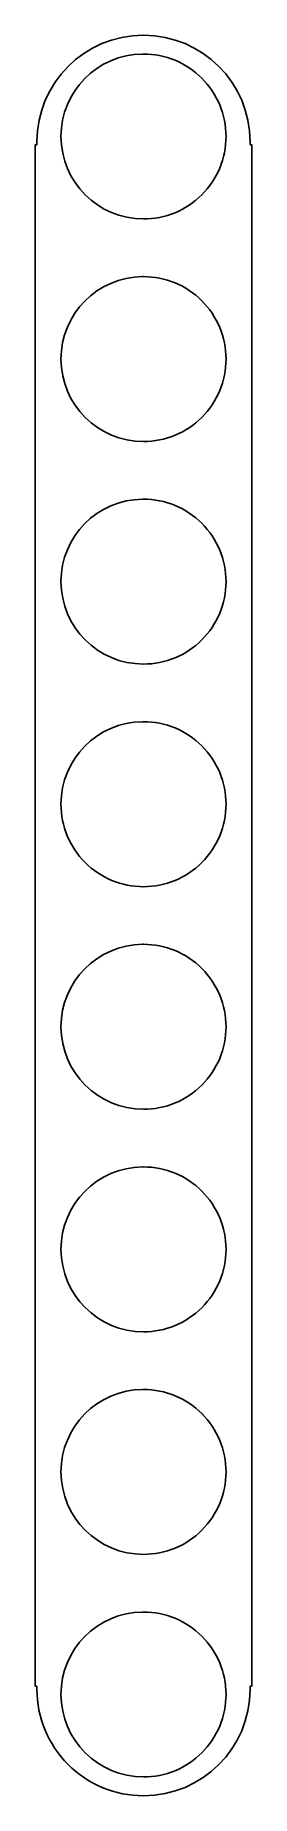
# Model space of a CAD drawing. Extents: x 0 to 2.5, y 0 to 20.1.
import ezdxf

# ---------------------------------------------------------------- set-up
doc = ezdxf.new("R2010")
doc.units = 0
doc.layers.add('Laag_1', color=7, linetype='CONTINUOUS')

msp = doc.modelspace()

# ---------------------------------------------------------------- linework, layer by layer
at = {"layer": 'Laag_1', "color": 7}
for points in [[(1.270158, 20.126435), (1.267512, 20.126435), (1.267573, 20.126435)], [(1.25982, 19.911461), (1.260349, 19.911461)], [(0.05422, 18.875863), (0.034587, 18.875863), (0.034587, 1.285162), (0.05422, 1.285162)], [(2.485577, 1.285162), (2.505209, 1.285162), (2.505209, 18.875863), (2.485577, 18.875863)], [(1.25982, 17.371558), (1.260349, 17.371558)], [(1.25982, 14.831655), (1.260349, 14.831655)], [(1.25982, 12.291752), (1.260349, 12.291752)], [(1.259291, 9.751849), (1.25982, 9.751849)], [(1.25982, 7.21143), (1.260349, 7.21143)], [(1.25982, 4.671527), (1.260349, 4.671527)]]:
    msp.add_lwpolyline(points, dxfattribs=at)
for points in [[(1.259844, 19.911461)], [(1.259844, 17.371558)], [(1.259844, 14.831655)], [(1.259844, 12.291752)], [(1.259299, 9.751849)], [(1.259844, 7.21143)], [(1.259844, 4.671527)], [(1.26036, 2.131624)]]:
    msp.add_lwpolyline(points, close=True, dxfattribs=at)
for points in [[(1.267573, 20.126435), (0.596859, 20.125225), (0.05376, 19.581201), (0.05369, 18.910486)], [(2.486106, 18.910486), (2.486035, 19.582007), (1.941678, 20.126364), (1.270158, 20.126435)], [(0.328633, 18.970431), (0.328636, 19.486324), (0.743979, 19.906046), (1.259844, 19.911461)], [(1.260349, 19.911461), (1.263454, 19.911476), (1.266558, 19.911476), (1.269663, 19.911461)], [(1.269663, 19.911461), (1.519324, 19.911582), (1.758802, 19.812494), (1.935388, 19.636005)], [(1.935388, 19.636005), (2.111974, 19.459516), (2.211193, 19.220092), (2.211209, 18.970431)], [(0.05369, 18.910486), (0.053702, 18.898943), (0.053879, 18.887401), (0.05422, 18.875863)], [(1.269663, 18.029401), (0.74996, 18.029433), (0.328665, 18.450727), (0.328633, 18.970431)], [(2.211209, 18.970431), (2.211193, 18.720769), (2.111974, 18.481345), (1.935388, 18.304857)], [(2.485577, 18.875863), (2.485918, 18.887401), (2.486094, 18.898943), (2.486106, 18.910486)], [(1.935388, 18.304857), (1.758802, 18.128368), (1.519324, 18.029279), (1.269663, 18.029401)], [(0.328633, 16.430528), (0.328636, 16.946421), (0.743979, 17.366143), (1.259844, 17.371558)], [(1.260349, 17.371558), (1.263454, 17.371573), (1.266558, 17.371573), (1.269663, 17.371558)], [(1.269663, 17.371558), (1.519324, 17.371679), (1.758802, 17.272591), (1.935388, 17.096102)], [(1.935388, 17.096102), (2.111974, 16.919613), (2.211193, 16.680189), (2.211209, 16.430528)], [(1.269663, 15.489498), (0.74996, 15.48953), (0.328665, 15.910824), (0.328633, 16.430528)], [(2.211209, 16.430528), (2.211193, 16.180866), (2.111974, 15.941442), (1.935388, 15.764954)], [(1.935388, 15.764954), (1.758802, 15.588465), (1.519324, 15.489376), (1.269663, 15.489498)], [(0.328633, 13.890625), (0.328636, 14.406518), (0.743979, 14.82624), (1.259844, 14.831655)], [(1.260349, 14.831655), (1.263454, 14.83167), (1.266558, 14.83167), (1.269663, 14.831655)], [(1.269663, 14.831655), (1.519324, 14.831776), (1.758802, 14.732688), (1.935388, 14.556199)], [(1.935388, 14.556199), (2.111974, 14.37971), (2.211193, 14.140286), (2.211209, 13.890625)], [(1.269663, 12.949595), (0.74996, 12.949627), (0.328665, 13.370922), (0.328633, 13.890625)], [(2.211209, 13.890625), (2.211193, 13.640963), (2.111974, 13.401539), (1.935388, 13.225051)], [(1.935388, 13.225051), (1.758802, 13.048562), (1.519324, 12.949473), (1.269663, 12.949595)], [(0.328633, 11.350722), (0.328636, 11.866615), (0.743979, 12.286337), (1.259844, 12.291752)], [(1.260349, 12.291752), (1.263454, 12.291767), (1.266558, 12.291767), (1.269663, 12.291752)], [(1.269663, 12.291752), (1.519324, 12.291873), (1.758802, 12.192785), (1.935388, 12.016296)], [(1.935388, 12.016296), (2.111974, 11.839807), (2.211193, 11.600383), (2.211209, 11.350722)], [(0.604089, 10.684997), (0.4276, 10.861582), (0.328511, 11.10106), (0.328633, 11.350722)], [(2.211209, 11.350722), (2.21133, 11.100971), (2.112171, 10.861415), (1.93557, 10.684814)], [(1.269663, 10.409176), (1.020001, 10.409191), (0.780578, 10.508411), (0.604089, 10.684997)], [(1.93557, 10.684814), (1.75897, 10.508214), (1.519414, 10.409054), (1.269663, 10.409176)], [(0.328606, 8.810303), (0.328324, 9.326197), (0.743436, 9.74615), (1.259299, 9.751849)], [(1.25982, 9.751849), (1.263092, 9.751866), (1.266364, 9.751866), (1.269636, 9.751849)], [(1.269636, 9.751849), (1.519387, 9.75197), (1.758944, 9.652811), (1.935544, 9.476211)], [(1.935544, 9.476211), (2.112144, 9.29961), (2.211304, 9.060054), (2.211182, 8.810303)], [(1.269636, 7.869273), (0.749933, 7.869305), (0.328639, 8.2906), (0.328606, 8.810303)], [(2.211182, 8.810303), (2.211167, 8.560642), (2.111947, 8.321218), (1.935361, 8.144729)], [(1.935361, 8.144729), (1.758776, 7.96824), (1.519298, 7.869151), (1.269636, 7.869273)], [(0.328633, 6.2704), (0.328636, 6.786293), (0.743979, 7.206015), (1.259844, 7.21143)], [(1.260349, 7.21143), (1.263454, 7.211445), (1.266558, 7.211445), (1.269663, 7.21143)], [(1.269663, 7.21143), (1.519324, 7.211551), (1.758802, 7.112463), (1.935388, 6.935974)], [(1.935388, 6.935974), (2.111974, 6.759485), (2.211193, 6.520061), (2.211209, 6.2704)], [(1.269663, 5.32937), (0.74996, 5.329402), (0.328665, 5.750697), (0.328633, 6.2704)], [(2.211209, 6.2704), (2.211193, 6.020739), (2.111974, 5.781315), (1.935388, 5.604826)], [(1.935388, 5.604826), (1.758802, 5.428337), (1.519324, 5.329249), (1.269663, 5.32937)], [(0.328633, 3.730497), (0.328636, 4.24639), (0.743979, 4.666112), (1.259844, 4.671527)], [(1.260349, 4.671527), (1.263454, 4.671542), (1.266558, 4.671542), (1.269663, 4.671527)], [(1.269663, 4.671527), (1.519324, 4.671648), (1.758802, 4.57256), (1.935388, 4.396071)], [(1.935388, 4.396071), (2.111974, 4.219582), (2.211193, 3.980158), (2.211209, 3.730497)], [(1.269663, 2.789467), (0.74996, 2.789499), (0.328665, 3.210794), (0.328633, 3.730497)], [(2.211209, 3.730497), (2.211193, 3.480836), (2.111974, 3.241412), (1.935388, 3.064923)], [(1.935388, 3.064923), (1.758802, 2.888434), (1.519324, 2.789346), (1.269663, 2.789467)], [(0.328633, 1.190594), (0.328639, 1.706686), (0.744293, 2.12649), (1.26036, 2.131624)], [(1.260349, 2.131624), (1.263454, 2.131639), (1.266558, 2.131639), (1.269663, 2.131624)], [(1.269663, 2.131624), (1.519324, 2.131745), (1.758802, 2.032657), (1.935388, 1.856168)], [(1.935388, 1.856168), (2.111974, 1.679679), (2.211193, 1.440255), (2.211209, 1.190594)], [(0.05422, 1.285162), (0.053879, 1.273624), (0.053702, 1.262081), (0.05369, 1.250538)], [(0.05369, 1.250538), (0.053724, 0.927969), (0.181915, 0.618629), (0.410054, 0.390587)], [(1.270158, 0.03459), (1.941678, 0.03466), (2.486035, 0.579018), (2.486106, 1.250538)], [(2.486106, 1.250538), (2.486094, 1.262081), (2.485918, 1.273624), (2.485577, 1.285162)], [(1.269663, 0.249564), (0.74996, 0.249596), (0.328665, 0.670891), (0.328633, 1.190594)], [(2.211209, 1.190594), (2.211193, 0.940933), (2.111974, 0.701509), (1.935388, 0.52502)], [(1.935388, 0.52502), (1.758802, 0.348531), (1.519324, 0.249443), (1.269663, 0.249564)], [(0.410054, 0.390587), (0.638194, 0.162545), (0.947589, 0.034486), (1.270158, 0.03459)]]:
    msp.add_open_spline(points, degree=3, dxfattribs=at)

doc.saveas('drawing.dxf')
